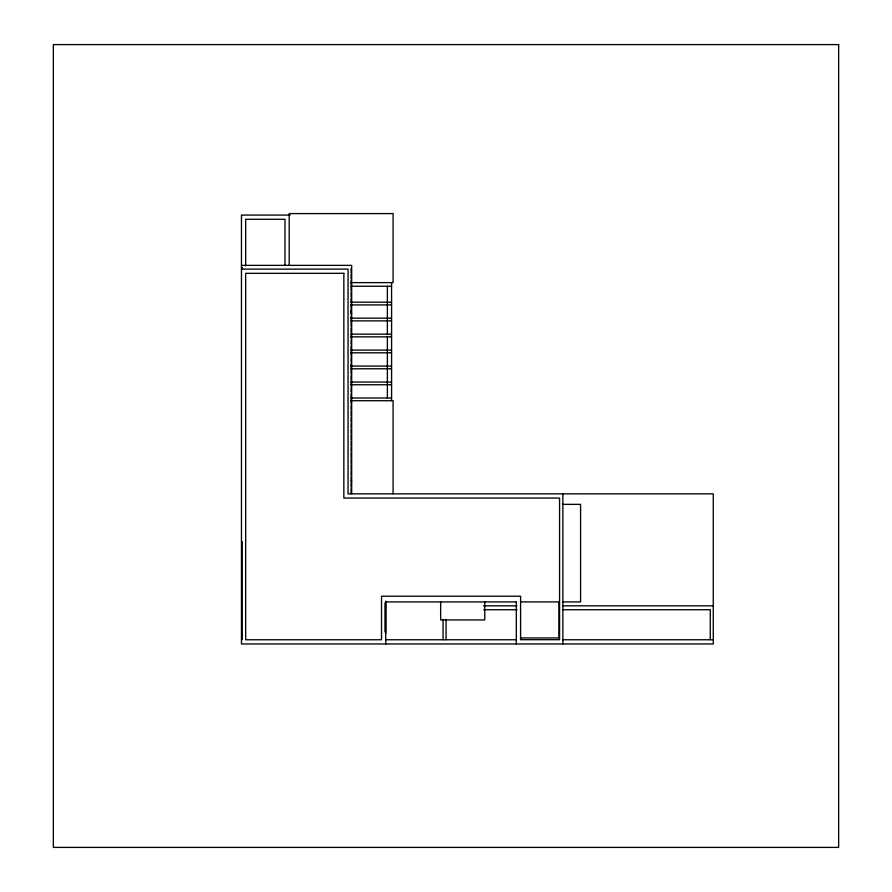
<?xml version="1.0" encoding="UTF-8"?>
<svg xmlns="http://www.w3.org/2000/svg" width="892" height="892" viewBox="0 0 892 892"><rect width="100%" height="100%" fill="white"/><g stroke="black" fill="none" stroke-linecap="round" stroke-linejoin="round"><path stroke-width="1.34" d="M351.047 493.042L351.047 488.682M351.047 487.088L351.047 482.728M351.047 481.134L351.047 476.774M351.047 475.18L351.047 470.82M351.047 469.237L351.047 464.866M351.047 463.282L351.047 458.923M351.047 457.328L351.047 452.969M351.047 451.374L351.047 447.015M351.047 445.42L351.047 441.061M351.047 439.466L351.047 435.106M351.047 433.512L351.047 429.152M351.047 427.558L351.047 423.198M351.047 421.604L351.047 417.244M351.047 415.65L351.047 411.29M351.047 409.696L351.047 405.336M351.047 403.742L351.047 399.382M351.047 397.787L351.047 393.428M351.047 391.844L351.047 387.474M351.047 278.728L351.047 274.368M351.047 272.774L351.047 268.414M385.723 633.443L385.723 601.319L385.723 643.957M290.112 215.072L241.464 215.072L241.464 643.957L713.277 643.957L713.277 493.845L348.047 493.845L348.047 269.116L241.464 269.116M241.464 265.37L351.682 265.37L351.682 493.845M241.464 267.622L242.39 267.622M350.445 282.63L393.082 282.63L393.082 213.578L289.198 213.578L289.198 264.723M350.768 286.232L391.577 286.232M350.768 302.198L391.577 302.198M350.768 304.908L391.577 304.908M351.649 313.248L351.047 313.248L351.047 310.082L351.047 314.452M350.768 318.176L391.577 318.176M350.768 320.875L391.577 320.875M350.768 334.143L391.577 334.143M350.768 336.841L391.577 336.841M350.768 350.11L391.577 350.11M350.768 352.808L391.577 352.808M350.768 366.077L391.577 366.077M350.768 368.786L391.577 368.786M350.768 382.055L391.577 382.055M350.768 384.753L391.577 384.753M350.645 398.022L391.577 398.022M350.757 400.72L393.082 400.72L393.082 493.845M351.047 481.022L351.649 481.022M562.863 504.348L580.569 504.348L580.569 601.922L562.863 601.922M385.723 601.922L516.323 601.922M520.527 601.922L558.938 601.922L558.938 637.947L520.527 637.947M483.464 605.824L516.892 605.824M562.852 605.824L713.277 605.824M483.609 609.727L517.137 609.727M562.863 609.727L710.277 609.727L710.277 639.754M385.723 639.754L516.323 639.754M562.863 639.754L713.277 639.754M562.863 493.845L562.863 643.957M516.323 601.81L516.323 643.957M484.791 601.922L484.791 619.94L440.648 619.94L440.648 601.922M446.067 619.282L446.067 639.754M443.068 619.394L443.068 639.754M391.577 282.63L391.577 400.72M387.373 286.232L387.373 334.533M387.373 336.841L387.373 398.022M384.976 602.825L384.976 631.949M351.047 280.322L351.047 284.682M351.047 286.276L351.047 290.636M351.047 292.23L351.047 296.59M351.047 298.184L351.047 302.544M351.047 304.139L351.047 308.498M351.047 316.036L351.047 320.395M351.047 321.99L351.047 326.349M351.047 327.944L351.047 332.303M351.047 333.898L351.047 338.258M351.047 339.852L351.047 344.212M351.047 345.806L351.047 350.166M351.047 351.76L351.047 356.12M351.047 357.714L351.047 362.074M351.047 363.668L351.047 368.028M351.047 369.623L351.047 373.982M351.047 375.577L351.047 379.936M351.047 381.531L351.047 385.89M284.994 265.102L284.994 219.276L245.668 219.276L245.668 265.738M242.156 541.578L242.156 639.754M838.658 44.6L53.342 44.6L53.342 847.4L838.658 847.4L838.658 44.6M343.844 273.32L245.668 273.32L245.668 639.754L381.52 639.754L381.52 596.224L520.593 596.224L520.593 639.687L559.563 639.687L559.563 498.048L343.844 498.048L343.844 273.32"/></g></svg>
